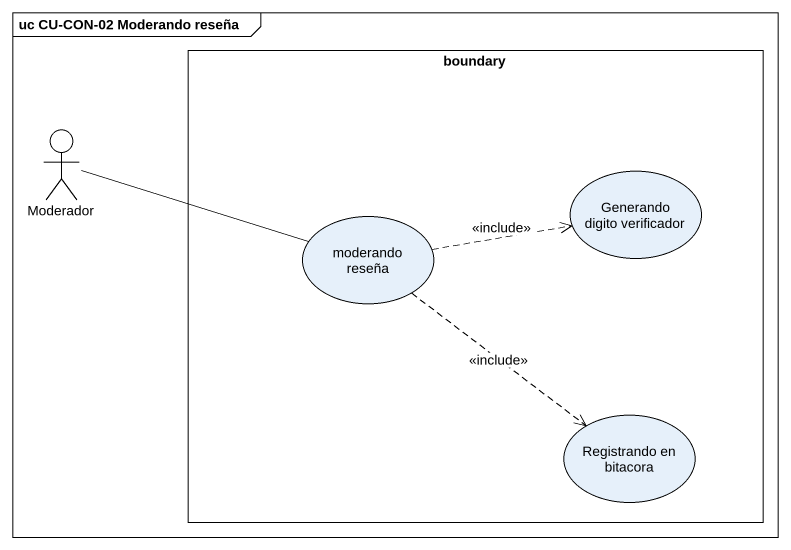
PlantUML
@startuml
mainframe uc CU-CON-02 Moderando reseña
rectangle "boundary" as boundary_ {
  usecase "Generando digito verificador" as Generando_digito_verificador
  usecase "moderando reseña" as moderando_reseña
  usecase "Registrando en bitacora" as Registrando_en_bitacora
}
actor Moderador
Moderador -right- moderando_reseña
moderando_reseña .right.> Generando_digito_verificador : <<include>>
moderando_reseña ..> Registrando_en_bitacora : <<include>>
@enduml
